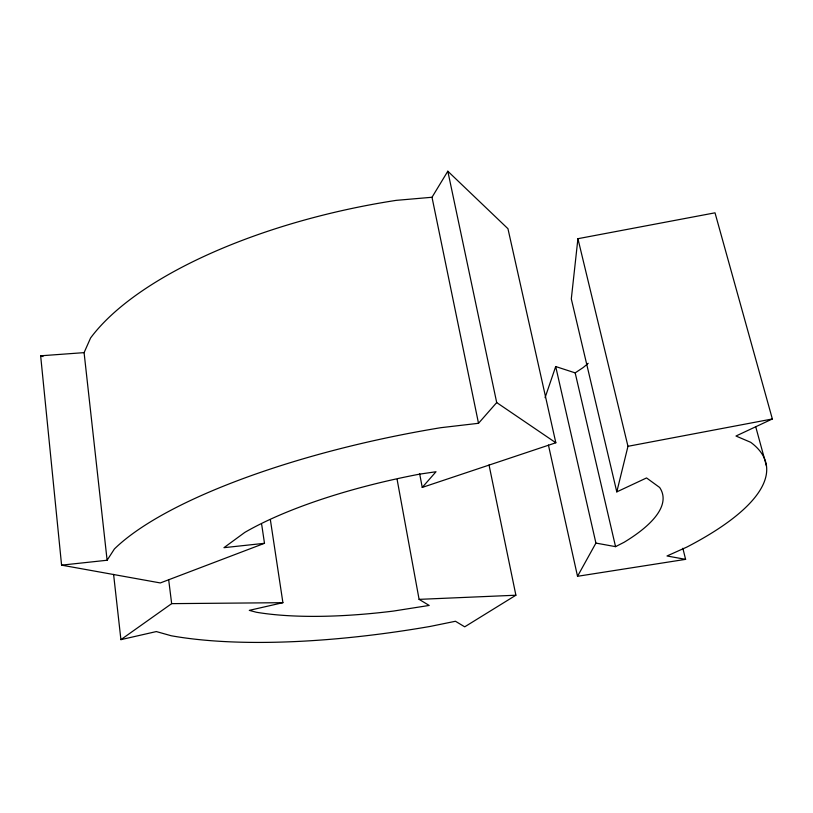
<?xml version="1.0" encoding="UTF-8"?>
<svg xmlns="http://www.w3.org/2000/svg" width="813" height="813" viewBox="0 0 813 813"><rect width="100%" height="100%" fill="white"/><g stroke="black" fill="none" stroke-linecap="round" stroke-linejoin="round"><path stroke-width="1.22" d="M682.849 548.277L685.603 559.354L667.016 555.98L686.843 547.078A341.887 96.889 -10.7 0 0 750.694 442.302L735.968 436.022L772.35 418.969L715.013 212.823L577.921 238.697L571.305 298.91L616.793 491.885L646.548 477.942L659.628 487.454A234.398 65.65 -10.7 0 1 624.11 542.271L615.553 546.651L595.919 543.084L555.696 366.541L575.177 372.882L583.124 367.588A223.748 89.664 -10.7 0 0 588.195 363.299M616.793 491.885L627.971 446.307L577.921 238.697M545.076 397.669L555.696 366.541M84.085 352.639L40.65 355.799L61.585 565.147L107.113 560.248L84.085 352.639L90.589 337.964A326.003 132.062 -10.7 0 1 396.195 200.364L432.008 197.264L447.821 171.218L507.952 228.707L555.828 442.77L422.242 487.424L419.65 473.745M685.603 559.354L577.525 576.295L595.919 543.084M107.113 560.248L114.42 548.938A341.887 96.889 -10.7 0 1 440.819 427.689L478.511 423.299L496.702 402.567L447.821 171.218M422.242 487.424L436.002 471.743L419.66 474.131A234.398 65.65 -10.7 0 0 244.835 532.383L223.951 547.677L264.489 543.308L261.695 524.527M113.596 574.405L120.913 639.648L171.665 603.642L282.904 602.687L270.414 520.025M489.03 464.975L515.889 595.218L464.711 626.833L455.463 621.264L430.209 626.427A341.887 96.889 -10.7 0 1 171.228 635.756L156.33 631.569L120.913 639.648M264.489 543.308L160.324 582.941L61.585 565.147M282.904 602.687L249.286 610.36L256.359 612.25A234.398 65.65 -10.7 0 0 393.38 611.081L429.183 605.441L419.091 599.364L397.13 479.538M627.971 446.307L772.35 418.969M419.091 599.364L515.889 595.218M40.65 355.799L43.018 356.572M496.702 402.567L555.828 442.77M755.775 426.947L766.466 466.062M575.177 372.882L615.553 546.651M548.429 445.046L577.525 576.295M432.008 197.264L478.511 423.299M168.677 579.75L171.665 603.642"/></g></svg>
